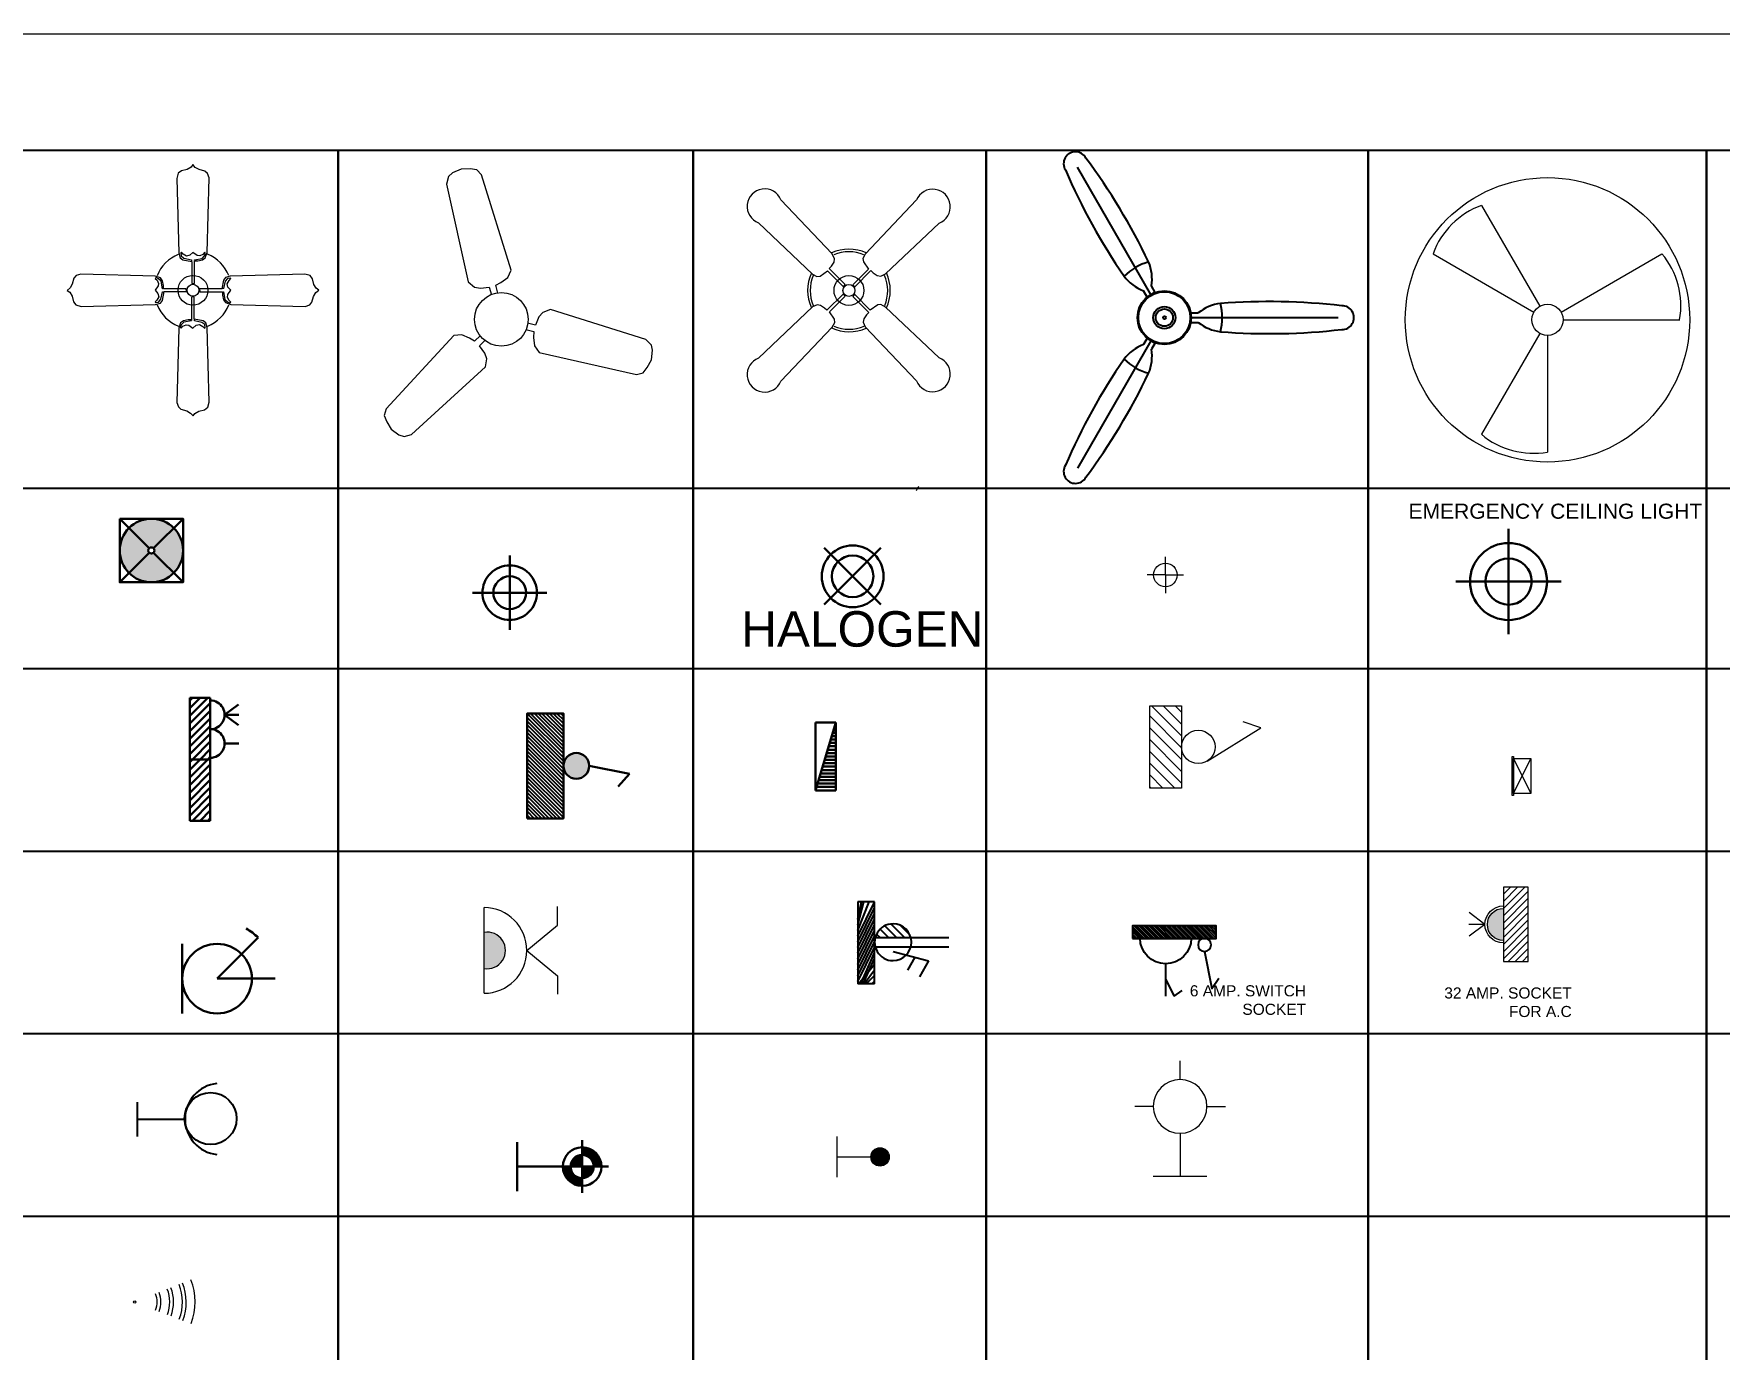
# Model space of a CAD drawing. Header units: millimetres. Extents: x 7765 to 58251, y -31150 to 10119.
# Drawn here: x 14942 to 22053, y 4569 to 10119 of the extents above; entities that cross this region are included whole.
import ezdxf

# ---------------------------------------------------------------- set-up
doc = ezdxf.new("R2010")
doc.units = ezdxf.units.MM
doc.linetypes.add('DASHED', pattern=[0.75, 0.5, -0.25])
for name, color, linetype in [('20A SWITCH SOCKET  AC', 42, 'Continuous'), ('6A SWITCH SOCKET OUTLET', 7, 'Continuous'), ('ELECT. FIXTURE', 3, 'Continuous'), ('ELETRICAL', 3, 'Continuous')]:
    doc.layers.add(name, color=color, linetype=linetype)
for name, color, linetype, lineweight in [('32 A POINT FOR AC', 210, 'Continuous', 0), ('CFL', 1, 'Continuous', 30), ('E-LIGHTING', 4, 'Continuous', 20), ('E_LITE_POINT_Pen_No__14', 14, 'Continuous', 18), ('ELCCTRIC', 6, 'Continuous', 9), ('ele', 103, 'Continuous', 20), ('ELECTRIC', 6, 'Continuous', 13), ('ELECTRICAL LAYOUT', 126, 'Continuous', 30), ('electrictext', 7, 'Continuous', 13), ('LIGHTING', 6, 'Continuous', 0), ('PP-OUTER', 7, 'Continuous', 5), ('SH-Ele-Ceiling Light', 4, 'Continuous', 20), ('Switch Board', 6, 'Continuous', 0), ('text', 7, 'Continuous', 5), ('www.cadblocksfree.com', 7, 'Continuous', 9)]:
    doc.layers.add(name, color=color, linetype=linetype, lineweight=lineweight)
doc.styles.get("Standard").update_dxf_attribs({"font": 'Arial.ttf'})

# ---------------------------------------------------------------- blocks, each defined once
blk = doc.blocks.new('1')
at = {"color": 254}
for p, q in [((-56.6, 98.1), (-366.8, 635.4)), ((-73, 86.5), (-88.7, 113.7)), ((-38.4, 106.5), (-54.1, 133.7)), ((111.5, 20), (142.8, 20)), ((111.5, -20), (142.8, -20)), ((113.2, 0), (733.6, 0)), ((-56.6, -98.1), (-366.8, -635.4)), ((-73, -86.5), (-88.7, -113.7)), ((-38.4, -106.5), (-54.1, -133.7))]:
    blk.add_line(p, q, dxfattribs=at)
for radius in [113.2, 109.3, 46.7, 36.4, 5.8]:
    blk.add_circle((0, 0), radius, dxfattribs=at)
for centre, radius, start, end in [((-375, 649.5), 50, 28.11956, 211.88044), ((-2458.3, -909.1), 2651.2, 25.56469, 36.63924), ((2016.4, 1674.3), 2651.2, 203.36076, 214.43531), ((0, 0), 244.2, 105.81642, 134.18358), ((-239.6, 162.2), 187.7, 351.24827, 22.79193), ((-20.7, 288.6), 187.7, 217.20807, 248.75173), ((260.3, -126.4), 187.7, 97.20807, 128.75173), ((441.8, -2583.5), 2651.2, 83.36076, 94.43531), ((0, 0), 244.2, 345.81642, 14.18358), ((750, 0), 50, 268.11956, 91.88044), ((260.3, 126.4), 187.7, 231.24827, 262.79193), ((441.8, 2583.5), 2651.2, 265.56469, 276.63924), ((-20.7, -288.6), 187.7, 111.24827, 142.79193), ((-239.6, -162.2), 187.7, 337.20807, 8.75173), ((2016.4, -1674.3), 2651.2, 145.56469, 156.63924), ((0, 0), 244.2, 225.81642, 254.18358), ((-2458.3, 909.1), 2651.2, 323.36076, 334.43531), ((-375, -649.5), 50, 148.11956, 331.88044)]:
    blk.add_arc(centre, radius, start, end, dxfattribs=at)
blk = doc.blocks.new('HBT')
at = {"ltscale": 500, "true_color": 0x990000}
h = blk.add_hatch(dxfattribs=at)
h.set_pattern_fill('ANSI31', color=14, angle=270, style=0)
h.set_pattern_definition([(315, (-155.29217, -369.41552), (0.088388348, 0.088388348), [])])
h.paths.add_polyline_path([(1.706, -2.472), (1.706, 2.472), (0, 2.472), (0, -2.472)])
at = {"lineweight": 30, "ltscale": 0.5, "true_color": 0x990000}
h = blk.add_hatch(color=14, dxfattribs=at)
edge = h.paths.add_edge_path()
edge.add_ellipse((2.312, 0), major_axis=(0.606, 0), ratio=1, start_angle=0, end_angle=360)
at = {"color": 14, "lineweight": 30, "ltscale": 0.5, "true_color": 0x990000}
for p, q in [((2.918, 0), (4.807, -0.367)), ((4.807, -0.367), (4.276, -0.976))]:
    blk.add_line(p, q, dxfattribs=at)
blk.add_lwpolyline([(0, -2.472), (0, 2.472), (1.706, 2.472), (1.706, -2.472), (0, -2.472)], dxfattribs=at)
blk.add_circle((2.312, 0), 0.606, dxfattribs=at)
blk = doc.blocks.new('6A SWITCH SOCKET OUTLET')
at = {"layer": '6A SWITCH SOCKET OUTLET'}
h = blk.add_hatch(dxfattribs=at)
h.set_pattern_fill('ANSI31', color=76, scale=100, angle=270, style=0)
h.set_pattern_definition([(315, (363591.812, 4658378.392), (8.838834765, 8.838834765), [])])
h.paths.add_polyline_path([(90, 9), (90, 297), (0, 297), (0, -297), (90, -297), (90, -219, -0.045202), (90, -211)])
at = {"layer": '6A SWITCH SOCKET OUTLET', "color": 76}
for p, q in [((90, -120), (90, 297)), ((90, 9), (90, -297)), ((270, 62), (502, 62)), ((381, 62), (502, 1)), ((502, 1), (461, -56))]:
    blk.add_line(p, q, dxfattribs=at)
blk.add_lwpolyline([(90, 297), (90, -297), (0, -297), (0, 297)], close=True, dxfattribs=at)
blk.add_lwpolyline([(183, -215), (446, -267), (372, -317)], dxfattribs=at)
blk.add_circle((136, -215), 46.4, dxfattribs=at)
blk.add_ellipse((88, 62), major_axis=(106, 148), ratio=1, start_param=3.773913, end_param=6.898617, dxfattribs=at)
blk = doc.blocks.new('A$C31A13D96')
at = {"layer": '32 A POINT FOR AC'}
h = blk.add_hatch(dxfattribs=at)
h.set_pattern_fill('ANSI31', color=256, scale=5, style=0)
h.set_pattern_definition([(315, (-229012.33045, 100546.88645), (0.4419417382, 0.4419417382), [])])
h.paths.add_polyline_path([(3.05, 4.57), (3.05, -4.57), (0, -4.57), (0, 4.57)])
h = blk.add_hatch(color=6, dxfattribs=at)
h.set_gradient(color1=(255, 0, 255), color2=(255, 204, 255), one_color=1, tint=0.9, name='INVSPHERICAL')
edge = h.paths.add_edge_path()
edge.add_line((3.05, 1.98), (3.05, -1.98))
edge.add_arc((3.05, 0), 1.98, 630, 810)
blk.add_lwpolyline([(3.05, 4.57), (3.05, -4.57), (0, -4.57), (0, 4.57)], close=True, dxfattribs=at)
for points in [[(5.33, 0), (7.27, 1.45)], [(5.33, 0), (7.33, 0)], [(5.33, 0), (7.27, -1.45)]]:
    blk.add_lwpolyline(points, dxfattribs=at)
for radius in [2.28, 1.98]:
    blk.add_arc((3.05, 0), radius, 270, 90, dxfattribs=at)
blk = doc.blocks.new('zw$EE25')
at = {"layer": 'Switch Board', "ltscale": 35}
h = blk.add_hatch(dxfattribs=at)
h.set_pattern_fill('ANSI31', color=256, scale=5, angle=360, style=0)
h.set_pattern_definition([(45, (15.8642, 5.0631), (-0.44194, 0.44194), [])])
h.paths.add_polyline_path([(8.01, 10.23), (8.01, 7.85), (14.17, 7.85), (14.17, 10.23)])
for p, q in [((8.01, 10.23), (14.17, 10.23)), ((8.01, 7.85), (8.01, 10.23)), ((14.17, 10.23), (14.17, 7.85)), ((14.17, 7.85), (8.01, 7.85))]:
    blk.add_line(p, q, dxfattribs=at)
blk.add_lwpolyline([(12.15, 12.14), (9.65, 16.16), (9.22, 14.83)], dxfattribs=at)
blk.add_circle((11.09, 11.48), 1.25, dxfattribs=at)
blk = doc.blocks.new('FAN')
at = {"layer": 'LIGHTING', "ltscale": 10}
for p, q in [((-11.15, 19.32), (-1.32, 2.29)), ((-19.32, 11.15), (-2.29, 1.32)), ((2.29, 1.32), (19.32, 11.15)), ((-1.32, -2.29), (-11.15, -19.32)), ((0, -2.65), (0, -22.31)), ((2.65, 0), (22.31, 0))]:
    blk.add_line(p, q, dxfattribs=at)
for radius in [24, 24, 2.65]:
    blk.add_circle((0, 0), radius, dxfattribs=at)
for centre, radius, start, end in [((-6.52, 6.52), 13.6, 109.8893, 160.1107), ((8.91, 2.39), 13.6, 349.8868, 40.1132), ((-2.39, -8.91), 13.61, 229.8943, 280.1057)]:
    blk.add_arc(centre, radius, start, end, dxfattribs=at)
blk = doc.blocks.new('SB 3')
at = {"layer": 'ELCCTRIC', "lineweight": 30}
h = blk.add_hatch(dxfattribs=at)
h.set_pattern_fill('ANSI31', color=256, scale=7.55798, angle=360, style=0)
h.set_pattern_definition([(45, (-34200.882, -54294.403), (-16.1621625, 16.1621625), [])])
edge = h.paths.add_edge_path()
edge.add_line((0, 0), (0, 259.2))
edge.add_line((0, 259.2), (86.4, 259.2))
edge.add_line((86.4, 259.2), (86.4, 0))
edge.add_line((86.4, 0), (0, 0))
h = blk.add_hatch(dxfattribs=at)
h.set_pattern_fill('ANSI31', color=256, scale=7.55798, angle=360, style=0)
h.set_pattern_definition([(45, (-33941.72, -54294.403), (-16.1621625, 16.1621625), [])])
h.paths.add_polyline_path([(0, -259.2), (0, 0), (86.4, 0), (86.4, -259.2)])
for p, q in [((0, 0), (0, 259.2)), ((0, 259.2), (86.4, 259.2)), ((86.4, 259.2), (86.4, 43.2)), ((146.9, 188), (205.6, 231.9)), ((146.9, 188), (207.3, 188)), ((146.9, 188), (205.6, 144.1)), ((86.4, 140.7), (86.4, 19.8)), ((86.4, 0), (86.4, 129.6)), ((0, -259.2), (0, 0)), ((86.4, 0), (0, 0)), ((0, 0), (86.4, 0)), ((146.9, 67.1), (207.3, 67.1)), ((86.4, 0), (86.4, -216)), ((86.4, -118.4), (86.4, -239.4)), ((86.4, -259.2), (86.4, -129.6)), ((86.4, -259.2), (0, -259.2))]:
    blk.add_line(p, q, dxfattribs=at)
at = {"layer": 'ELCCTRIC', "lineweight": 30, "extrusion": (0, 0, -1)}
for centre in [(86.4, 188), (86.4, 67.1)]:
    blk.add_ellipse(centre, major_axis=(-42.8, 42.8), ratio=1, start_param=0.785398, end_param=3.926991, dxfattribs=at)
blk = doc.blocks.new('SB 5')
at = {"layer": 'ELECT. FIXTURE', "color": 212, "lineweight": 30, "ltscale": 0.4}
for p, q in [((85.9, 143.1), (0, -143.1)), ((0, 143.1), (85.9, 143.1)), ((0, -143.1), (0, 143.1)), ((85.9, 143.1), (85.9, -143.1)), ((85.9, 71.6), (64.4, 71.6)), ((85.9, 85.9), (68.7, 85.9)), ((85.9, 100.2), (73, 100.2)), ((85.9, 0), (42.9, 0)), ((85.9, 14.3), (47.2, 14.3)), ((85.9, 28.6), (51.5, 28.6)), ((85.9, 42.9), (55.8, 42.9)), ((85.9, 57.2), (60.1, 57.2)), ((85.9, -57.2), (25.8, -57.2)), ((85.9, -42.9), (30.1, -42.9)), ((85.9, -28.6), (34.3, -28.6)), ((85.9, -14.3), (38.6, -14.3)), ((85.9, -128.8), (4.3, -128.8)), ((85.9, -114.5), (8.6, -114.5)), ((85.9, -100.2), (12.9, -100.2)), ((85.9, -85.9), (17.2, -85.9)), ((85.9, -71.6), (21.5, -71.6)), ((85.9, -143.1), (0, -143.1))]:
    blk.add_line(p, q, dxfattribs=at)
blk = doc.blocks.new('WL3')
at = {"layer": 'ELETRICAL', "linetype": 'Continuous', "ltscale": 10}
for p, q in [((0, -72.2), (0, 72.2)), ((200.9, 0), (0, 0))]:
    blk.add_line(p, q, dxfattribs=at)
blk.add_circle((308.4, 3.4), 109.8, dxfattribs=at)
blk.add_arc((350.9, 1.6), 150.3, 96.02107, 263.97893, dxfattribs=at)
blk = doc.blocks.new('WL 5')
at = {"layer": 'E-LIGHTING', "ltscale": 10}
for points in [[(274.4, 81.4), (274.4, 49, -0.414214), (323.4, 0), (355.9, 0, 0.414214)], [(225.5, 0), (274.4, 0), (274.4, 49, 0.414214)], [(274.4, 0), (274.4, -49, 0.414214), (323.4, 0)], [(193, 0, 0.414214), (274.4, -81.4), (274.4, -49, -0.414214), (225.5, 0)]]:
    blk.add_hatch(color=256, dxfattribs=at).paths.add_polyline_path(points)
at = {"color": 5, "lineweight": 30}
for p, q in [((0, -103.1), (0, 103.1)), ((274.4, -111.3), (274.4, 111.3)), ((385.8, 0), (0, 0))]:
    blk.add_line(p, q, dxfattribs=at)
at = {"layer": 'CFL', "color": 5}
for radius in [81.4, 49]:
    blk.add_circle((274.4, 0), radius, dxfattribs=at)
blk = doc.blocks.new('SOCKET 3')
at = {"layer": 'ELECTRICAL LAYOUT'}
for p, q in [((0, 146.9), (0, -146.9)), ((146.9, 0), (320, 173.1)), ((146.9, 0), (391.7, 0))]:
    blk.add_line(p, q, dxfattribs=at)
blk.add_circle((146.9, 0), 146.9, dxfattribs=at)
blk.add_arc((146.9, 0), 244.8, 45, 60, dxfattribs=at)
blk = doc.blocks.new('SOCKET 5')
at = {"layer": '20A SWITCH SOCKET  AC'}
h = blk.add_hatch(dxfattribs=at)
h.set_pattern_fill('ANSI31', color=256, scale=3.37868, angle=90, style=0)
h.set_pattern_definition([(315.00080705, (-3310199.287, 192107.65), (-17.15436384, -17.1548471), [])])
edge = h.paths.add_edge_path()
edge.add_line((73.4, 21.8), (223.7, 21.8))
edge.add_ellipse((148.6, 2.4), major_axis=(77.6, 0.8), ratio=1, start_angle=13.86065, end_angle=89.38313)
edge.add_ellipse((148.6, 2.4), major_axis=(77.6, -0.4), ratio=1, start_angle=90.29453, end_angle=165.81702)
at = {"layer": '20A SWITCH SOCKET  AC', "color": 52}
for p, q in [((0, 51.9), (48.5, 173.6)), ((0, 75.8), (24.7, 173.6)), ((0, 99.7), (15.6, 173.6)), ((0, 171.3), (2.3, 173.6)), ((0, 173.6), (0, -173.6)), ((70.9, 173.6), (0, 173.6)), ((0, 28), (70.9, 172.1)), ((0, 4.1), (70.9, 148.2)), ((70.9, -173.6), (70.9, 173.6)), ((0, -19.8), (70.9, 124.3)), ((0, -43.7), (70.9, 100.5)), ((0, -67.6), (70.9, 76.6)), ((0, -91.5), (70.9, 52.7)), ((0, -115.4), (70.9, 28.8)), ((0, -139.2), (70.9, 4.9)), ((73.4, 21.8), (383.9, 21.8)), ((0, -163.1), (70.9, -19)), ((13.4, -173.6), (70.9, -42.9)), ((22.5, -173.6), (70.9, -66.8)), ((73.4, -17), (383.9, -17)), ((148.6, -36.4), (298.5, -76.6)), ((240.3, -61), (209.3, -114.7)), ((2.8, -173.6), (70.9, -90.7)), ((26.7, -173.6), (70.9, -114.6)), ((35.8, -173.6), (70.9, -138.5)), ((298.5, -76.6), (259.7, -143.8)), ((70.9, -173.6), (0, -173.6)), ((59.7, -173.6), (70.9, -162.3))]:
    blk.add_line(p, q, dxfattribs=at)
for start_param, end_param in [(1.581893, 4.723486), (4.723486, 7.865078)]:
    blk.add_ellipse((148.6, 2.4), major_axis=(77.6, -0.9), ratio=1, start_param=start_param, end_param=end_param, dxfattribs=at)
blk = doc.blocks.new('PP-FAN3')
at = {"color": 254}
for p, q in [((-48.3, 504.1), (-62.1, 493.8)), ((-24.8, 509.7), (-48.3, 504.1)), ((-8.2, 520), (-24.8, 509.7)), ((-0.6, 530.4), (-8.2, 520)), ((9.8, 518), (-0.6, 530.4)), ((26.4, 509), (9.8, 518)), ((50.6, 502.1), (26.4, 509)), ((61.7, 492.4), (50.6, 502.1)), ((-62.1, 493.8), (-68.3, 471.6)), ((-68.3, 471.6), (-60, 157.4)), ((59.6, 159.5), (67.9, 473.7)), ((67.9, 473.7), (61.7, 492.4)), ((-60, 157.4), (-53.8, 137.4)), ((-49, 160.2), (-51.7, 158.1)), ((-51.7, 158.1), (-49.7, 145)), ((-49.7, 145), (-37.9, 136)), ((-41.4, 152.6), (-49, 160.2)), ((-27.5, 144.3), (-41.4, 152.6)), ((-13.7, 147.7), (-27.5, 144.3)), ((0.1, 159.5), (-13.7, 147.7)), ((18.1, 147.1), (0.1, 159.5)), ((28.5, 145.7), (18.1, 147.1)), ((42.3, 151.2), (28.5, 145.7)), ((38.9, 134.6), (48.5, 145)), ((49.9, 160.2), (42.3, 151.2)), ((48.5, 145), (53.4, 155.4)), ((53.4, 155.4), (49.9, 160.2)), ((52, 137.4), (59.6, 159.5)), ((-53.8, 137.4), (-42.8, 129.1)), ((-42.8, 129.1), (-5.4, 122.1)), ((-37.9, 136), (-6.8, 129.1)), ((-6.8, 129.1), (-6.1, 124.9)), ((-5.4, 122.1), (-5.4, 28)), ((6.4, 129.1), (38.9, 134.6)), ((6.4, 127), (6.4, 129.1)), ((6.4, 28.7), (6.4, 124.9)), ((6.4, 124.9), (20.2, 124.9)), ((20.2, 124.9), (40.2, 129.1)), ((40.2, 129.1), (52, 137.4)), ((-518, 9.8), (-530.4, -0.6)), ((-509, 26.4), (-518, 9.8)), ((-502.1, 50.6), (-509, 26.4)), ((-492.4, 61.7), (-502.1, 50.6)), ((-473.7, 67.9), (-492.4, 61.7)), ((-159.5, 59.6), (-473.7, 67.9)), ((-155.4, 53.4), (-160.2, 49.9)), ((-160.2, 49.9), (-151.2, 42.3)), ((-137.4, 52), (-159.5, 59.6)), ((-147.1, 18.1), (-159.5, 0.1)), ((-159.5, 0.1), (-147.7, -13.7)), ((-145, 48.5), (-155.4, 53.4)), ((-151.2, 42.3), (-145.7, 28.5)), ((-145.7, 28.5), (-147.1, 18.1)), ((-134.6, 38.9), (-145, 48.5)), ((-129.1, 40.2), (-137.4, 52)), ((-129.1, 6.4), (-134.6, 38.9)), ((-124.9, 20.2), (-129.1, 40.2)), ((-127, 6.4), (-129.1, 6.4)), ((-124.9, 6.4), (-124.9, 20.2)), ((-28.7, 6.4), (-124.9, 6.4)), ((-28, -5.4), (-28.7, 6.4)), ((-5.4, 28), (6.4, 28.7)), ((122.1, 5.4), (28, 5.4)), ((28, 5.4), (28.7, -6.4)), ((129.1, 42.8), (122.1, 5.4)), ((129.1, 6.8), (124.9, 6.1)), ((137.4, 53.8), (129.1, 42.8)), ((136, 37.9), (129.1, 6.8)), ((145, 49.7), (136, 37.9)), ((157.4, 60), (137.4, 53.8)), ((144.3, 27.5), (152.6, 41.4)), ((147.7, 13.7), (144.3, 27.5)), ((158.1, 51.7), (145, 49.7)), ((159.5, -0.1), (147.7, 13.7)), ((152.6, 41.4), (160.2, 49)), ((471.6, 68.3), (157.4, 60)), ((160.2, 49), (158.1, 51.7)), ((493.8, 62.1), (471.6, 68.3)), ((504.1, 48.3), (493.8, 62.1)), ((509.7, 24.8), (504.1, 48.3)), ((520, 8.2), (509.7, 24.8)), ((518, -9.8), (530.4, 0.6)), ((530.4, 0.6), (520, 8.2)), ((-530.4, -0.6), (-520, -8.2)), ((-520, -8.2), (-509.7, -24.8)), ((-509.7, -24.8), (-504.1, -48.3)), ((-504.1, -48.3), (-493.8, -62.1)), ((-493.8, -62.1), (-471.6, -68.3)), ((-471.6, -68.3), (-157.4, -60)), ((-152.6, -41.4), (-160.2, -49)), ((-160.2, -49), (-158.1, -51.7)), ((-158.1, -51.7), (-145, -49.7)), ((-157.4, -60), (-137.4, -53.8)), ((-144.3, -27.5), (-152.6, -41.4)), ((-147.7, -13.7), (-144.3, -27.5)), ((-145, -49.7), (-136, -37.9)), ((-137.4, -53.8), (-129.1, -42.8)), ((-136, -37.9), (-129.1, -6.8)), ((-129.1, -42.8), (-122.1, -5.4)), ((-129.1, -6.8), (-124.9, -6.1)), ((-122.1, -5.4), (-28, -5.4)), ((5.4, -28), (-6.4, -28.7)), ((-6.4, -28.7), (-6.4, -124.9)), ((5.4, -122.1), (5.4, -28)), ((28.7, -6.4), (124.9, -6.4)), ((124.9, -6.4), (124.9, -20.2)), ((124.9, -20.2), (129.1, -40.2)), ((127, -6.4), (129.1, -6.4)), ((129.1, -6.4), (134.6, -38.9)), ((129.1, -40.2), (137.4, -52)), ((134.6, -38.9), (145, -48.5)), ((137.4, -52), (159.5, -59.6)), ((145, -48.5), (155.4, -53.4)), ((145.7, -28.5), (147.1, -18.1)), ((151.2, -42.3), (145.7, -28.5)), ((147.1, -18.1), (159.5, -0.1)), ((160.2, -49.9), (151.2, -42.3)), ((155.4, -53.4), (160.2, -49.9)), ((159.5, -59.6), (473.7, -67.9)), ((473.7, -67.9), (492.4, -61.7)), ((492.4, -61.7), (502.1, -50.6)), ((502.1, -50.6), (509, -26.4)), ((509, -26.4), (518, -9.8)), ((-52, -137.4), (-59.6, -159.5)), ((-40.2, -129.1), (-52, -137.4)), ((-38.9, -134.6), (-48.5, -145)), ((-20.2, -124.9), (-40.2, -129.1)), ((-6.4, -129.1), (-38.9, -134.6)), ((-6.4, -124.9), (-20.2, -124.9)), ((-6.4, -127), (-6.4, -129.1)), ((42.8, -129.1), (5.4, -122.1)), ((6.8, -129.1), (6.1, -124.9)), ((37.9, -136), (6.8, -129.1)), ((49.7, -145), (37.9, -136)), ((53.8, -137.4), (42.8, -129.1)), ((60, -157.4), (53.8, -137.4)), ((-59.6, -159.5), (-67.9, -473.7)), ((-48.5, -145), (-53.4, -155.4)), ((-53.4, -155.4), (-49.9, -160.2)), ((-49.9, -160.2), (-42.3, -151.2)), ((-42.3, -151.2), (-28.5, -145.7)), ((-28.5, -145.7), (-18.1, -147.1)), ((-18.1, -147.1), (-0.1, -159.5)), ((-0.1, -159.5), (13.7, -147.7)), ((13.7, -147.7), (27.5, -144.3)), ((27.5, -144.3), (41.4, -152.6)), ((41.4, -152.6), (49, -160.2)), ((49, -160.2), (51.7, -158.1)), ((51.7, -158.1), (49.7, -145)), ((68.3, -471.6), (60, -157.4)), ((-67.9, -473.7), (-61.7, -492.4)), ((-61.7, -492.4), (-50.6, -502.1)), ((48.3, -504.1), (62.1, -493.8)), ((62.1, -493.8), (68.3, -471.6)), ((-50.6, -502.1), (-26.4, -509)), ((-26.4, -509), (-9.8, -518)), ((-9.8, -518), (0.6, -530.4)), ((0.6, -530.4), (8.2, -520)), ((8.2, -520), (24.8, -509.7)), ((24.8, -509.7), (48.3, -504.1))]:
    blk.add_line(p, q, dxfattribs=at)
for radius in [62.9, 25.2]:
    blk.add_circle((0, 0), radius, dxfattribs=at)
for start, end in [(112.27117, 157.96468), (22.27117, 67.96468), (202.27117, 247.96468), (292.27117, 337.96468)]:
    blk.add_arc((0, 0), 163.6, start, end, dxfattribs=at)
blk = doc.blocks.new('PP-FAN4')
at = {"color": 254}
for p, q in [((-223, 602.4), (-231.1, 570.5)), ((-231.1, 570.5), (-139.7, 158.8)), ((-206.1, 617.8), (-223, 602.4)), ((-169.2, 634.3), (-206.1, 617.8)), ((-132.3, 634.7), (-169.2, 634.3)), ((-103.7, 630.8), (-132.3, 634.7)), ((-83.7, 610.1), (-103.7, 630.8)), ((41.4, 207.4), (-83.7, 610.1)), ((-139.7, 158.8), (-112.7, 136.3)), ((-23.5, 144.3), (-2, 155.8)), ((-14.5, 110.5), (-23.5, 144.3)), ((-2, 155.8), (27.2, 176.7)), ((27.2, 176.7), (41.4, 207.4)), ((-112.7, 136.3), (-88.2, 131.3)), ((-88.2, 131.3), (-51.1, 136.2)), ((-51.1, 136.2), (-41.5, 103.2)), ((157.8, 10.7), (143.5, -23.8)), ((174.4, 29.5), (157.8, 10.7)), ((207.4, 41.6), (174.4, 29.5)), ((609.6, -85.1), (207.4, 41.6)), ((-200.3, -67.8), (-486.5, -377.5)), ((-166.6, -64.8), (-200.3, -67.8)), ((-134, -79.7), (-166.6, -64.8)), ((-88.4, -67.8), (-113.2, -92.5)), ((102.9, -42.7), (136.7, -51.7)), ((143.5, -23.8), (110.2, -15.6)), ((136.7, -51.7), (136, -76.2)), ((-113.2, -92.5), (-134, -79.7)), ((-92.4, -112.3), (-68.6, -87.6)), ((-69.6, -142), (-92.4, -112.3)), ((-61.7, -165.8), (-69.6, -142)), ((136, -76.2), (139.5, -111.9)), ((139.5, -111.9), (158.9, -139.6)), ((158.9, -139.6), (570.2, -232.5)), ((633.2, -108.1), (609.6, -85.1)), ((638.1, -130.5), (633.2, -108.1)), ((633.9, -170.6), (638.1, -130.5)), ((-378.5, -485.4), (-67.6, -200.4)), ((-67.6, -200.4), (-61.7, -165.8)), ((598.2, -225.5), (615.8, -202.8)), ((615.8, -202.8), (633.9, -170.6)), ((570.2, -232.5), (598.2, -225.5)), ((-486.5, -377.5), (-494.4, -405.2)), ((-494.4, -405.2), (-483.5, -432)), ((-483.5, -432), (-464.7, -463.6)), ((-464.7, -463.6), (-432, -487.4)), ((-432, -487.4), (-410.2, -494.3)), ((-410.2, -494.3), (-378.5, -485.4))]:
    blk.add_line(p, q, dxfattribs=at)
blk.add_circle((0, 0), 113.2, dxfattribs=at)
blk = doc.blocks.new('PP-FAN5')
at = {"color": 254}
for p, q in [((-70.6, 154.9), (-286.9, 383)), ((285.2, 381.8), (68.9, 153.8)), ((-381.8, 285.2), (-153.8, 68.9)), ((154.9, 70.6), (380, 284)), ((-60.4, 133.9), (-70.6, 154.9)), ((68.9, 153.8), (59.1, 135.2)), ((-121.5, 61), (-90.2, 82.5)), ((-90.2, 82.5), (-23.6, 16)), ((-83.8, 92.8), (-74.1, 102.6)), ((-15.8, 24.8), (-83.8, 92.8)), ((-74.1, 102.6), (-62.8, 119.7)), ((-62.8, 119.7), (-60.4, 133.9)), ((82.5, 90.2), (16, 23.6)), ((24.8, 15.8), (92.8, 83.8)), ((59.1, 135.2), (61, 121.5)), ((61, 121.5), (82.5, 90.2)), ((92.8, 83.8), (102.6, 74.1)), ((102.6, 74.1), (119.7, 62.8)), ((-153.8, 68.9), (-135.2, 59.1)), ((-135.2, 59.1), (-121.5, 61)), ((-23.6, 16), (-15.8, 24.8)), ((16, 23.6), (24.8, 15.8)), ((119.7, 62.8), (133.9, 60.4)), ((133.9, 60.4), (154.9, 70.6)), ((-381.8, -285.2), (-153.8, -68.9)), ((-133.9, -60.4), (-153.8, -68.9)), ((-119.7, -62.8), (-133.9, -60.4)), ((-102.6, -74.1), (-119.7, -62.8)), ((-24.8, -15.8), (-92.8, -83.8)), ((-82.5, -90.2), (-16, -23.6)), ((-16, -23.6), (-24.8, -15.8)), ((23.6, -16), (15.8, -24.8)), ((15.8, -24.8), (83.8, -92.8)), ((90.2, -82.5), (23.6, -16)), ((121.5, -61), (90.2, -82.5)), ((135.2, -59.1), (121.5, -61)), ((154.9, -70.6), (135.2, -59.1)), ((154.9, -70.6), (380, -284)), ((-92.8, -83.8), (-102.6, -74.1)), ((-61, -121.5), (-82.5, -90.2)), ((-70.6, -154.9), (-59.1, -135.2)), ((-59.1, -135.2), (-61, -121.5)), ((62.8, -119.7), (60.4, -133.9)), ((60.4, -133.9), (68.9, -153.8)), ((74.1, -102.6), (62.8, -119.7)), ((83.8, -92.8), (74.1, -102.6)), ((-70.6, -154.9), (-286.9, -383)), ((285.2, -381.8), (68.9, -153.8))]:
    blk.add_line(p, q, dxfattribs=at)
for radius in [62.9, 25.2]:
    blk.add_circle((0, 0), radius, dxfattribs=at)
for centre, radius, start, end in [((-355.4, 354.4), 74.1, 22.65002, 249.09598), ((353.6, 353.3), 74.1, 290.90402, 157.34998), ((0, 0), 174.5, 65.188, 114.98331), ((0, 0), 163.6, 67.27117, 112.96468), ((0, 0), 174.5, 155.188, 204.812), ((0, 0), 174.5, 335.01723, 24.98277), ((0, 0), 163.6, 157.27117, 202.96468), ((0, 0), 163.6, 337.27117, 22.96468), ((0, 0), 174.5, 245.01669, 294.812), ((0, 0), 163.6, 247.27117, 292.96468), ((353.6, -353.3), 74.1, 202.65002, 69.09598), ((-355.4, -354.4), 74.1, 110.90402, 337.34998)]:
    blk.add_arc(centre, radius, start, end, dxfattribs=at)
blk = doc.blocks.new('CL4')
at = {"linetype": 'DASHED', "lineweight": 30, "ltscale": 10, "true_color": 0xdb0000}
for points in [[(-4.24, 4.24), (-0.42, 0.42, 0.414214), (-0.42, -0.42), (-4.24, -4.24, -0.414214)], [(0.42, 0.42), (4.24, 4.24, -0.198912), (6, 0, -0.198912), (4.24, -4.24), (0.42, -0.42, 0.198912), (0.59, 0, 0.198912)]]:
    blk.add_hatch(color=12, dxfattribs=at).paths.add_polyline_path(points)
at = {"linetype": 'DASHED', "lineweight": 30, "ltscale": 10}
for points in [[(-4.24, 4.24, -0.414214), (4.24, 4.24), (0.42, 0.42, 0.414214), (-0.42, 0.42)], [(-4.24, -4.24), (-0.42, -0.42, 0.414214), (0.42, -0.42), (4.24, -4.24, -0.414214)]]:
    blk.add_hatch(color=2, dxfattribs=at).paths.add_polyline_path(points)
at = {"layer": 'ELECTRICAL LAYOUT', "color": 5, "ltscale": 10}
for p, q in [((-6, 6), (-0.42, 0.42)), ((6, 6), (0.42, 0.42)), ((-0.42, -0.42), (-6, -6)), ((0.42, -0.42), (6, -6))]:
    blk.add_line(p, q, dxfattribs=at)
blk.add_lwpolyline([(-6, -6), (6, -6), (6, 6), (-6, 6)], close=True, dxfattribs=at)
for radius in [6, 0.587]:
    blk.add_circle((0, 0), radius, dxfattribs=at)
blk = doc.blocks.new('PP-CEILING LIGHT3')
at = {"layer": 'ELECTRICAL LAYOUT', "ltscale": 10, "xscale": 22.31246049350246, "yscale": 22.31246049350246, "zscale": 22.31246049350246, "rotation": 270}
blk.add_blockref('CL4', (-133.9, 133.9), dxfattribs=at)
blk = doc.blocks.new('PP-CEILING LIGHT4')
at = {"layer": 'CFL', "color": 174}
for p, q in [((0, 157), (0, 0)), ((0, 0), (-157, 0)), ((0, 0), (0, -157)), ((157, 0), (0, 0))]:
    blk.add_line(p, q, dxfattribs=at)
at = {"layer": 'CFL', "color": 174, "extrusion": (0, 0, -1)}
blk.add_ellipse((0, 0), major_axis=(114.9, -0.1), ratio=1, start_param=5.497787, end_param=11.780972, dxfattribs=at)
at = {"layer": 'CFL', "color": 4, "extrusion": (0, 0, -1)}
blk.add_ellipse((0, 0), major_axis=(69.1, 0.1), ratio=1, start_param=5.497787, end_param=11.780972, dxfattribs=at)
blk = doc.blocks.new('PP-CEILING LIGHT 5')
at = {"layer": 'SH-Ele-Ceiling Light', "color": 174, "lineweight": 30}
for p, q in [((121.4, 121.4), (-117.8, -117.8)), ((121.4, -117.8), (-117.8, 121.4))]:
    blk.add_line(p, q, dxfattribs=at)
blk.add_circle((1.8, 1.8), 130.3, dxfattribs=at)
at = {"layer": 'SH-Ele-Ceiling Light', "color": 4, "lineweight": 30}
blk.add_circle((1.8, 1.8), 87.7, dxfattribs=at)
blk = doc.blocks.new('cl3')
at = {"layer": 'CFL', "color": 174}
for p, q in [((0, 221.9), (0, 0)), ((0, 0), (-221.9, 0)), ((0, 0), (0, -221.9)), ((221.9, 0), (0, 0))]:
    blk.add_line(p, q, dxfattribs=at)
at = {"layer": 'CFL', "color": 174, "extrusion": (0, 0, -1)}
blk.add_ellipse((0, 0), major_axis=(162.3, 0), ratio=1, start_param=5.497787, end_param=11.780972, dxfattribs=at)
at = {"layer": 'CFL', "color": 4, "extrusion": (0, 0, -1)}
blk.add_ellipse((0, 0), major_axis=(97.7, -0.1), ratio=1, start_param=5.497787, end_param=11.780972, dxfattribs=at)
blk = doc.blocks.new('cl10')
for q in [(0, 76.8), (-76.8, 0), (0, -76.8), (76.8, 0)]:
    blk.add_line((0, 0), q)
blk.add_ellipse((0, 0), major_axis=(-49.8, 0), ratio=1)
blk = doc.blocks.new('PP-WL 58')
at = {"layer": 'text'}
h = blk.add_hatch(color=256, dxfattribs=at)
h.dxf.hatch_style = 1
h.paths.add_polyline_path([(143.9, 0, -2.414214), (182.5, -38.6, -0.414214)])
for p, q in [((0, 86.1), (0, -86.1)), ((0, 0), (143.9, 0))]:
    blk.add_line(p, q, dxfattribs=at)
blk.add_circle((182.5, 0), 38.6, dxfattribs=at)
blk = doc.blocks.new('bracket light')
at = {"layer": 'E_LITE_POINT_Pen_No__14', "linetype": 'Continuous'}
for p, q in [((9.72, 3.74), (9.72, 6.33)), ((0, -3.75), (0, 3.75)), ((5.98, 0), (0, 0)), ((13.46, 0), (16.05, 0)), ((9.72, -3.74), (9.72, -6.33))]:
    blk.add_line(p, q, dxfattribs=at)
blk.add_circle((9.72, 0), 3.74, dxfattribs=at)
blk = doc.blocks.new('switchboard')
at = {"layer": 'E_LITE_POINT_Pen_No__14', "linetype": 'Continuous'}
for p, q in [((9.37, -9.38), (0, 9.37)), ((0, 9.37), (0, -9.38)), ((9.37, 9.37), (0, -9.38))]:
    blk.add_line(p, q, dxfattribs=at)
at = {"layer": 'E_LITE_POINT_Pen_No__14', "linetype": 'Continuous', "flags": 128}
for points in [[(0, 9.37), (0, -9.38), (9.37, -9.38), (9.37, 9.37)], [(9.37, 10.55), (9.37, -10.55), (9.96, -10.55), (9.96, 10.55)]]:
    blk.add_lwpolyline(points, close=True, dxfattribs=at)
blk = doc.blocks.new('WIFI3')
at = {"layer": 'ele'}
blk.add_circle((0, 0), 5.33, dxfattribs=at)
for radius in [201.4, 217.4, 254.8, 94.5, 110.5, 147.9, 164]:
    blk.add_arc((0, 0), radius, 339.07715, 21.54409, dxfattribs=at)
blk = doc.blocks.new('SOCKET 4')
at = {"layer": 'PP-OUTER'}
h = blk.add_hatch(color=256, dxfattribs=at)
h.dxf.hatch_style = 1
h.paths.add_polyline_path([(0, 76.4), (0, -76.4, 1.182685)])
blk.add_line((0, -180.6), (0, 180.6), dxfattribs=at)
for points in [[(180.6, 0), (309.8, 106.9), (309.8, 184.7)], [(180.6, 0), (309.8, -106.9), (309.8, -184.7)]]:
    blk.add_lwpolyline(points, dxfattribs=at)
for centre, radius, start, end in [((0, 0), 180.6, 270, 90), ((12.9, 0), 77.4, 260.43131, 99.56869)]:
    blk.add_arc(centre, radius, start, end, dxfattribs=at)

msp = doc.modelspace()

# ---------------------------------------------------------------- linework, layer by layer
at = {"color": 254}
for p, q in [((8508, 9627.8), (57541.7, 9627.8)), ((16225.9, 9627.8), (16225.9, -8784.4)), ((16225.9, -30077.5), (16225.9, 9627.8)), ((17724.7, 9627.8), (17724.7, -8784.4)), ((17724.7, -30077.5), (17724.7, 9627.8)), ((18959.6, 9627.8), (18959.6, -8784.4)), ((18959.6, -30077.5), (18959.6, 9627.8)), ((20572.1, 9627.8), (20572.1, -8784.4)), ((20572.1, -30077.5), (20572.1, 9627.8)), ((21999.1, 9627.8), (21999.1, -8784.4)), ((21999.1, -30077.5), (21999.1, 9627.8)), ((8508, 8201.3), (57541.7, 8201.3)), ((8508, 7441.4), (57541.7, 7441.4)), ((8508, 6671), (57541.7, 6671)), ((8508, 5900.6), (57541.7, 5900.6)), ((8508, 5130.3), (57541.7, 5130.3))]:
    msp.add_line(p, q, dxfattribs=at)
at = {"layer": 'PP-OUTER'}
msp.add_lwpolyline([(7765.4, 10119.3), (58250.5, 10119.3), (58250.5, -31149.9), (7765.4, -31149.9)], close=True, dxfattribs=at)
at = {"layer": 'www.cadblocksfree.com'}
msp.add_arc((18710.3, 8177.1), 47, 136.57644, 163.3302, dxfattribs=at)

# ---------------------------------------------------------------- block references
at = {"color": 254}
msp.add_blockref('1', (19712.1, 8921.4), dxfattribs=at)
at = {"color": 1, "xscale": 89.6437577027454, "yscale": 89.6437576472767, "zscale": 89.64375765215829}
msp.add_blockref('HBT', (17023.9, 7030.2), dxfattribs=at)
at = {"xscale": -7.818687423562322, "yscale": 7.818687423562322, "zscale": 7.818687423562322}
msp.add_blockref('switchboard', (21257.8, 6987.6), dxfattribs=at)
at = {"xscale": -30.26620641583518, "yscale": 30.26620641583518, "zscale": 30.26620641583518, "rotation": 270.0000000000001}
msp.add_blockref('bracket light', (19778.4, 5299.3), dxfattribs=at)
at = {"layer": '32 A POINT FOR AC', "xscale": -34.25121866359103, "yscale": 34.25121866359103, "zscale": 34.25121866407649}
msp.add_blockref('A$C31A13D96', (21247.2, 6361.3), dxfattribs=at)
at = {"layer": '6A SWITCH SOCKET OUTLET', "color": 0, "xscale": -0.5932590696294798, "yscale": 0.5932590696294798, "zscale": 0.5932590712932087, "rotation": 89.99999999999991}
msp.add_blockref('6A SWITCH SOCKET OUTLET', (19754.3, 6355.7), dxfattribs=at)
at = {"layer": 'ELECTRIC', "xscale": 25, "yscale": 25, "zscale": 25.00000000000213}
msp.add_blockref('FAN', (21328.6, 8912.1), dxfattribs=at)
at = {"layer": 'PP-OUTER'}
msp.add_blockref('SOCKET 4', (16841.7, 6251.5), dxfattribs=at)
at = {"layer": 'text'}
for name, p in [('PP-FAN3', (15613.8, 9036.8)), ('PP-FAN4', (16914.9, 8914)), ('PP-FAN5', (18381.3, 9036)), ('PP-CEILING LIGHT3', (15572.4, 7805.1)), ('cl3', (21164.2, 7807.9)), ('PP-CEILING LIGHT4', (16950.2, 7760.9)), ('PP-CEILING LIGHT 5', (18395.1, 7828.2)), ('cl10', (19716.6, 7835.6)), ('SB 3', (15600.5, 7057.6)), ('SB 5', (18240.7, 7069.9, -201262.4)), ('SOCKET 5', (18418.8, 6283.6)), ('SOCKET 3', (15568.4, 6132.5)), ('WL3', (15379.7, 5538.7)), ('WL 5', (16981.3, 5339.6)), ('PP-WL 58', (18330.2, 5380.4)), ('WIFI3', (15368, 4768.2))]:
    msp.add_blockref(name, p, dxfattribs=at)
at = {"layer": 'text', "xscale": 56.36443674625144, "yscale": 56.36443674625144, "zscale": 56.36443674625144, "rotation": 270}
msp.add_blockref('zw$EE25', (19208.3, 7735.3), dxfattribs=at)

# ---------------------------------------------------------------- texts
at = {"color": 254, "char_height": 149.68, "attachment_point": 1}
for s, insert, width in [('\\pi407.46148;{\\H0.42515x;EMERGENCY CEILING LIGHT}\\P\\pi790.6079;        ', (20334.4, 8136.5), 2045.979), ('\\pi1224.54174;HALOGEN\\P\\pi1486.48148;        ', (16701.9, 7682.8), 3437.726)]:
    msp.add_mtext(s, dxfattribs=dict(at, insert=insert, width=width))
at = {"layer": 'electrictext', "ltscale": 20, "char_height": 46.809, "width": 634.647, "attachment_point": 3}
for s, insert in [('6 AMP. SWITCH SOCKET', (20310, 6104.6)), ('32 AMP. SOCKET FOR A.C ', (21430.9, 6095.4))]:
    msp.add_mtext(s, dxfattribs=dict(at, insert=insert))

doc.saveas('drawing.dxf')
